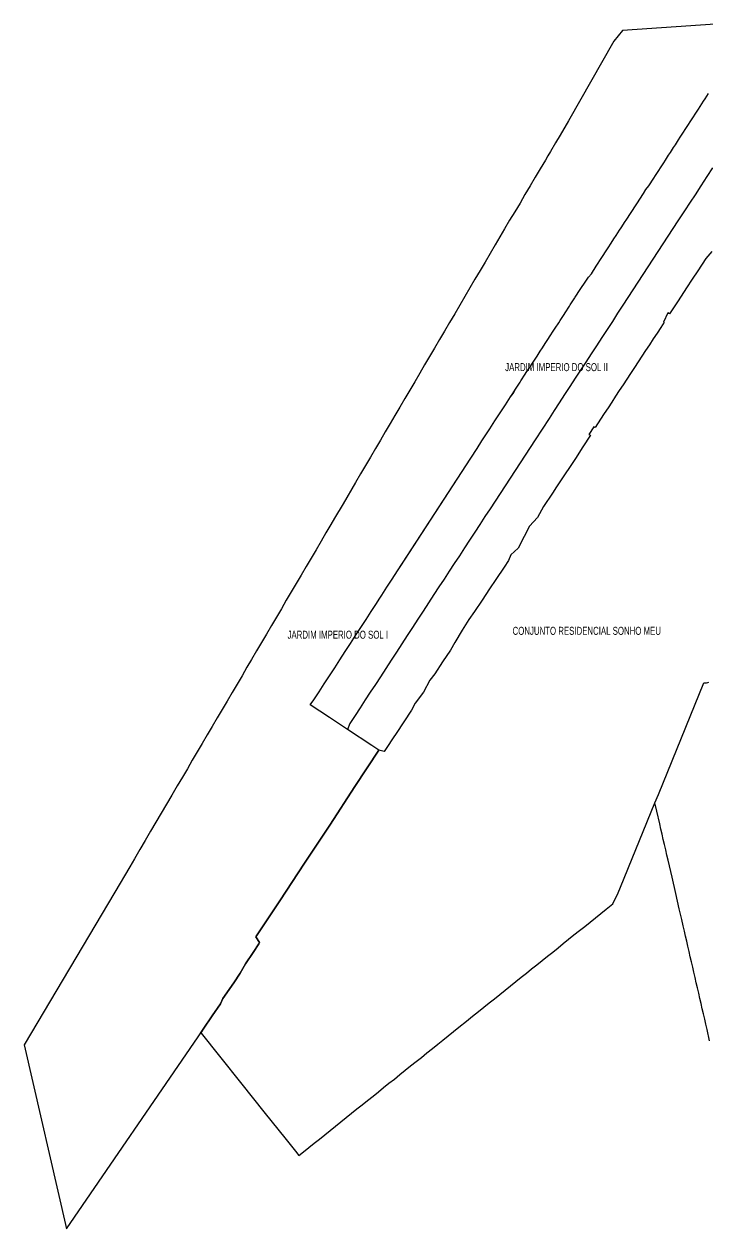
# Model space of a CAD drawing. Header units: millimetres. Extents: x 247112 to 276794, y 7363827 to 7397094.
# Drawn here: x 260370 to 261266, y 7366064 to 7367645 of the extents above; entities that cross this region are included whole.
import ezdxf
from ezdxf.enums import TextEntityAlignment as Align

# ---------------------------------------------------------------- set-up
doc = ezdxf.new("R2010")
doc.units = ezdxf.units.MM
doc.layers.add('BAIRRO', color=3, linetype='Continuous')
doc.styles.add('GEOMAIS', font='', dxfattribs={"width": 0.7, "height": 0.2})
doc.styles.get('GEOMAIS').set_extended_font_data('Arial')

msp = doc.modelspace()

# ---------------------------------------------------------------- linework, layer by layer
at = {"layer": 'BAIRRO'}
for points in [[(261275.44452, 7367644.59907), (261153.86066, 7367636.37194), (261142.54619, 7367622.12541), (261083.04226, 7367517.80034), (261072.30457, 7367498.97451), (261066.21559, 7367488.69051), (261059.53629, 7367477.40949), (261056.19409, 7367471.76468), (261052.85698, 7367466.12846), (261046.17768, 7367454.84743), (261039.49838, 7367443.56641), (261032.81908, 7367432.28538), (261026.13978, 7367421.00436), (261019.68414, 7367409.59205), (261012.78118, 7367398.44231), (261006.10188, 7367387.16129), (260999.42258, 7367375.88026), (260993.25103, 7367365.45681), (260987.17004, 7367355.09661), (260980.52657, 7367343.77809), (260973.88309, 7367332.45958), (260967.23961, 7367321.14106), (260960.59613, 7367309.82254), (260953.95266, 7367298.50403), (260947.30918, 7367287.18551), (260940.6657, 7367275.86699), (260934.02222, 7367264.54848), (260927.37875, 7367253.22996), (260920.73527, 7367241.91144), (260914.14274, 7367230.67972), (260907.63016, 7367219.58421), (260901.14067, 7367208.52804), (260894.65117, 7367197.47187), (260888.16168, 7367186.4157), (260881.67219, 7367175.35953), (260875.1827, 7367164.30336), (260868.75113, 7367153.2132), (260862.20372, 7367142.19102), (260855.71423, 7367131.13485), (260849.63476, 7367120.77724), (260843.14527, 7367109.72107), (260836.65578, 7367098.6649), (260830.16628, 7367087.60873), (260823.67679, 7367076.55256), (260817.17718, 7367065.47914), (260810.70287, 7367054.44884), (260804.21338, 7367043.39267), (260787.67667, 7367015.21902), (260776.63233, 7366996.40273), (260771.83659, 7366988.23221), (260765.33988, 7366977.16375), (260758.84318, 7366966.09529), (260752.34648, 7366955.02683), (260745.84977, 7366943.95838), (260739.35307, 7366932.88992), (260732.85637, 7366921.82146), (260726.35966, 7366910.753), (260719.86296, 7366899.68455), (260713.36626, 7366888.61609), (260706.86955, 7366877.54763), (260700.37285, 7366866.47917), (260693.87615, 7366855.41072), (260687.37944, 7366844.34226), (260680.88274, 7366833.2738), (260674.38604, 7366822.20534), (260667.90667, 7366811.16642), (260661.8272, 7366800.80881), (260655.3153, 7366789.71445), (260648.80339, 7366778.62009), (260642.29148, 7366767.52573), (260635.77958, 7366756.43137), (260629.26767, 7366745.33701), (260622.75576, 7366734.24266), (260616.24386, 7366723.1483), (260609.73195, 7366712.05394), (260603.22005, 7366700.95958), (260596.70814, 7366689.86522), (260590.19623, 7366678.77086), (260583.68433, 7366667.6765), (260577.17242, 7366656.58214), (260570.38022, 7366645.01025), (260563.38785, 7366633.09732), (260556.40626, 7366621.20276), (260549.42467, 7366609.3082), (260542.44308, 7366597.41365), (260535.4615, 7366585.51909), (260528.47991, 7366573.62453), (260521.4994, 7366561.73182), (260514.3721, 7366549.589), (260508.12213, 7366538.94091), (260488.53697, 7366505.5736), (260369.74552, 7366305.50211), (260425.45668, 7366063.91141), (260597.67333, 7366316.08579), (260604.43062, 7366325.98038), (260616.23781, 7366343.26949), (260627.15917, 7366359.26149), (260630.2597, 7366366.06195), (260644.49316, 7366386.9038), (260653.01256, 7366399.37864), (260660.09585, 7366411.50525), (260669.87643, 7366426.55621), (260677.3538, 7366438.06284), (260678.30524, 7366439.52697), (260673.6082, 7366447.05168), (260704.69571, 7366494.23921), (260737.2351, 7366543.63054), (260770.22409, 7366593.70432), (260803.33957, 7366644.20288), (260834.75474, 7366692.17544), (260825.51729, 7366698.24839), (260793.5474, 7366719.26626), (260769.88431, 7366734.82302), (260769.88431, 7366734.82302), (260744.57599, 7366751.4614), (260749.44037, 7366757.99284), (260756.22609, 7366768.45491), (260763.0771, 7366779.01766), (260769.92814, 7366789.58044), (260776.77918, 7366800.14322), (260783.63022, 7366810.70601), (260790.48126, 7366821.26879), (260797.3323, 7366831.83157), (260804.18334, 7366842.39435), (260811.03437, 7366852.95713), (260817.88541, 7366863.51992), (260824.73645, 7366874.0827), (260831.58749, 7366884.64548), (260835.01574, 7366889.93108), (260838.43853, 7366895.20826), (260845.28957, 7366905.77104), (260852.14061, 7366916.33383), (260859.19847, 7366927.21549), (260865.66633, 7366937.18737), (260955.18922, 7367075.21182), (260963.57958, 7367087.91094), (260969.83071, 7367097.78586), (260973.17441, 7367102.9411), (260980.00912, 7367113.47871), (260986.84384, 7367124.01632), (260993.67855, 7367134.55393), (261000.51326, 7367145.09155), (261007.34798, 7367155.62916), (261010.43501, 7367160.05625), (261013.75203, 7367165.50267), (261019.7596, 7367174.76501), (261020.82616, 7367176.4094), (261026.5927, 7367185.30014), (261027.90028, 7367187.31613), (261032.90658, 7367195.03474), (261034.9744, 7367198.22287), (261039.48008, 7367205.16961), (261042.04853, 7367209.1296), (261046.05357, 7367215.30448), (261049.12265, 7367220.03633), (261052.62706, 7367225.43935), (261056.19678, 7367230.94306), (261059.20056, 7367235.57422), (261063.2709, 7367241.84979), (261065.77405, 7367245.70909), (261070.34503, 7367252.75652), (261072.34755, 7367255.84396), (261077.41915, 7367263.66325), (261078.92104, 7367265.97883), (261084.49327, 7367274.56998), (261085.49453, 7367276.1137), (261091.5674, 7367285.47671), (261092.06803, 7367286.24857), (261098.64152, 7367296.38344), (261105.71565, 7367307.29017), (261109.31261, 7367312.49682), (261113.17683, 7367317.0895), (261119.55358, 7367326.92105), (261120.39652, 7367328.22067), (261126.08354, 7367336.9888), (261127.85156, 7367339.71468), (261132.61351, 7367347.05655), (261135.3066, 7367351.2087), (261139.14347, 7367357.1243), (261142.76164, 7367362.70271), (261145.67343, 7367367.19205), (261150.21667, 7367374.19673), (261152.20339, 7367377.2598), (261157.67171, 7367385.69075), (261158.73335, 7367387.32755), (261165.26331, 7367397.39531), (261171.79327, 7367407.46306), (261172.58179, 7367408.67878), (261181.52946, 7367422.47411), (261184.66097, 7367427.55254), (261188.40437, 7367432.27564), (261194.90168, 7367442.32174), (261197.15104, 7367445.79967), (261201.42762, 7367452.4121), (261203.67698, 7367455.89004), (261207.95899, 7367462.51087), (261210.20291, 7367465.98041), (261214.49037, 7367472.60965), (261216.72885, 7367476.07077), (261221.02174, 7367482.70842), (261223.25478, 7367486.16113), (261227.55312, 7367492.80718), (261229.78072, 7367496.25149), (261234.08449, 7367502.90596), (261236.30666, 7367506.34186), (261240.61587, 7367513.00473), (261242.82005, 7367516.41282), (261247.14725, 7367523.1035), (261249.34598, 7367526.50318), (261253.67861, 7367533.20227), (261255.87192, 7367536.59355), (261260.20999, 7367543.30105), (261262.39785, 7367546.68392), (261266.74136, 7367553.39982)], [(261272.12508, 7367456.08165), (261264.53202, 7367444.43883), (261256.77184, 7367432.53977), (261249.01167, 7367420.64071), (261242.56646, 7367410.75796), (261235.36671, 7367399.71821), (261235.36671, 7367399.71821), (261226.69719, 7367386.4248), (261220.14202, 7367376.37344), (261213.58686, 7367366.32208), (261207.03169, 7367356.27072), (261200.47653, 7367346.21936), (261193.92136, 7367336.16801), (261187.3662, 7367326.11665), (261180.81104, 7367316.06529), (261174.25587, 7367306.01393), (261167.70071, 7367295.96257), (261161.14554, 7367285.91121), (261154.59038, 7367275.85985), (261154.59038, 7367275.85985), (261147.63644, 7367265.19703), (261140.6825, 7367254.53422), (261133.72857, 7367243.8714), (261126.77463, 7367233.20858), (261119.82069, 7367222.54577), (261112.86676, 7367211.88295), (261105.91282, 7367201.22013), (261098.95888, 7367190.55732), (261092.00495, 7367179.8945), (261085.05101, 7367169.23168), (261078.09707, 7367158.56886), (261071.14314, 7367147.90605), (261064.36109, 7367137.5068), (261057.69121, 7367127.27954), (261057.69121, 7367127.27954), (261039.43508, 7367099.2865), (261032.87991, 7367089.23514), (261026.32475, 7367079.18379), (261019.76959, 7367069.13243), (261013.21442, 7367059.08107), (261006.65926, 7367049.02971), (261000.10409, 7367038.97835), (260993.54893, 7367028.92699), (260986.99376, 7367018.87563), (260986.99376, 7367018.87563), (260980.33717, 7367008.66874), (260973.6509, 7366998.41636), (260966.96463, 7366988.16397), (260960.27837, 7366977.91158), (260953.5921, 7366967.6592), (260946.90583, 7366957.40681), (260940.21956, 7366947.15442), (260933.5333, 7366936.90204), (260926.84703, 7366926.64965), (260920.16076, 7366916.39727), (260913.47449, 7366906.14488), (260906.91933, 7366896.09352), (260906.91933, 7366896.09352), (260899.89438, 7366885.32181), (260892.86943, 7366874.55011), (260885.84448, 7366863.7784), (260878.81953, 7366853.00669), (260871.79457, 7366842.23499), (260864.76962, 7366831.46328), (260857.74467, 7366820.69157), (260850.71972, 7366809.91987), (260843.69477, 7366799.14816), (260836.66982, 7366788.37645), (260830.11465, 7366778.32509), (260830.11465, 7366778.32509), (260823.43931, 7366768.08946), (260816.76397, 7366757.85383), (260810.08863, 7366747.61819), (260803.41329, 7366737.38256), (260796.73794, 7366727.14692), (260793.54741, 7366719.26626), (260769.88431, 7366734.82302), (260744.57599, 7366751.4614), (260744.57599, 7366751.4614), (260749.44037, 7366757.99284), (260756.22609, 7366768.45491), (260763.0771, 7366779.01766), (260769.92814, 7366789.58044), (260776.77918, 7366800.14322), (260783.63022, 7366810.70601), (260790.48126, 7366821.26879), (260797.3323, 7366831.83157), (260804.18334, 7366842.39435), (260811.03437, 7366852.95713), (260817.88541, 7366863.51992), (260824.73645, 7366874.0827), (260831.58749, 7366884.64548), (260835.01574, 7366889.93108), (260838.43853, 7366895.20826), (260845.28957, 7366905.77104), (260852.14061, 7366916.33383), (260859.19847, 7366927.21549), (260862.54741, 7366932.37875), (260955.18922, 7367075.21182), (260963.57958, 7367087.91094), (260969.83071, 7367097.78586), (260973.17441, 7367102.9411), (260980.00912, 7367113.47871), (260986.84384, 7367124.01632), (260993.67855, 7367134.55393), (261000.51326, 7367145.09155), (261007.34798, 7367155.62916), (261010.50932, 7367160.00787), (261013.75203, 7367165.50267), (261019.7596, 7367174.76501), (261020.82616, 7367176.4094), (261026.5927, 7367185.30014), (261027.90028, 7367187.31613), (261032.90658, 7367195.03474), (261034.9744, 7367198.22287), (261039.48008, 7367205.16961), (261042.04853, 7367209.1296), (261046.05357, 7367215.30448), (261049.12265, 7367220.03633), (261052.62706, 7367225.43935), (261056.19678, 7367230.94306), (261059.20056, 7367235.57422), (261063.2709, 7367241.84979), (261065.77405, 7367245.70909), (261070.34503, 7367252.75652), (261072.34755, 7367255.84396), (261077.41915, 7367263.66325), (261078.92104, 7367265.97883), (261084.49327, 7367274.56998), (261085.49453, 7367276.1137), (261091.5674, 7367285.47671), (261092.06803, 7367286.24857), (261098.64152, 7367296.38344), (261105.71565, 7367307.29017), (261109.30433, 7367312.50214), (261113.17683, 7367317.0895), (261119.55358, 7367326.92105), (261120.39652, 7367328.22067), (261126.08354, 7367336.9888), (261127.85156, 7367339.71468), (261132.61351, 7367347.05655), (261135.3066, 7367351.2087), (261139.14347, 7367357.1243), (261142.76164, 7367362.70271), (261145.67343, 7367367.19205), (261150.21667, 7367374.19673), (261152.20339, 7367377.2598), (261157.67171, 7367385.69075), (261158.73335, 7367387.32755), (261165.26331, 7367397.39531), (261171.79327, 7367407.46306), (261172.58179, 7367408.67878), (261181.52946, 7367422.47411), (261184.66097, 7367427.55254), (261188.40437, 7367432.27564), (261194.90168, 7367442.32174), (261197.15104, 7367445.79967), (261201.42762, 7367452.4121), (261203.67698, 7367455.89004), (261207.95899, 7367462.51087), (261210.20291, 7367465.98041), (261214.49037, 7367472.60965), (261216.72885, 7367476.07077), (261221.02174, 7367482.70842), (261223.25478, 7367486.16113), (261227.55312, 7367492.80718), (261229.78072, 7367496.25149), (261234.08449, 7367502.90596), (261236.30666, 7367506.34186), (261240.61587, 7367513.00473), (261242.82005, 7367516.41282), (261247.14725, 7367523.1035), (261249.34598, 7367526.50318), (261253.67861, 7367533.20227), (261255.87192, 7367536.59355), (261260.20999, 7367543.30105), (261262.39785, 7367546.68392), (261266.74136, 7367553.39982)], [(261270.92179, 7367346.05295), (261263.10922, 7367336.8632), (261252.58969, 7367321.01098), (261245.15723, 7367309.81076), (261237.98602, 7367298.371), (261226.85132, 7367281.59176), (261215.61716, 7367264.66263), (261213.30593, 7367265.60978), (261207.6409, 7367253.66708), (261208.51106, 7367253.33716), (261204.17705, 7367246.72881), (261199.24128, 7367239.20292), (261194.20275, 7367231.52033), (261189.25941, 7367223.98291), (261184.32367, 7367216.45706), (261179.38792, 7367208.93121), (261174.45218, 7367201.40535), (261169.51643, 7367193.8795), (261164.38595, 7367186.05671), (261159.49836, 7367178.6043), (261154.72575, 7367171.32718), (261149.78966, 7367163.8008), (261144.85356, 7367156.27441), (261139.91747, 7367148.74803), (261134.98137, 7367141.22164), (261130.04528, 7367133.69526), (261125.10919, 7367126.16887), (261118.1484, 7367115.55531), (261116.39366, 7367116.23518), (261110.05618, 7367106.20232), (261112.26058, 7367105.29895), (261102.17858, 7367089.88815), (261092.23877, 7367074.6947), (261086.98906, 7367066.67028), (261076.32814, 7367050.68236), (261067.3925, 7367037.28179), (261062.07238, 7367029.30334), (261050.36982, 7367011.7533), (261042.68255, 7366997.39357), (261031.92716, 7366985.78806), (261025.09317, 7366972.51161), (261017.15138, 7366957.08302), (261007.83954, 7366948.35186), (261004.6139, 7366940.96965), (260998.73442, 7366932.10356), (260988.04635, 7366915.98623), (260979.76331, 7366903.49564), (260970.04946, 7366888.84741), (260960.04806, 7366873.76558), (260952.47997, 7366863.36377), (260944.01891, 7366849.2974), (260934.33396, 7366833.19633), (260928.43825, 7366823.12577), (260918.26539, 7366807.74936), (260908.04459, 7366792.30049), (260901.36917, 7366783.77752), (260892.96975, 7366768.21829), (260882.08703, 7366753.58377), (260877.53358, 7366744.33024), (260867.31325, 7366729.01243), (260857.30695, 7366714.01539), (260853.40332, 7366708.21331), (260844.97604, 7366695.6876), (260841.46889, 7366690.47482), (260834.75474, 7366692.17544), (260803.33957, 7366644.20288), (260770.22409, 7366593.70432), (260737.2351, 7366543.63054), (260704.69571, 7366494.23921), (260673.6082, 7366447.05168), (260678.30524, 7366439.52697), (260677.3538, 7366438.06284), (260669.87643, 7366426.55621), (260660.09585, 7366411.50525), (260653.01256, 7366399.37864), (260644.49316, 7366386.9038), (260630.2597, 7366366.06195), (260627.15917, 7366359.26149), (260616.23781, 7366343.26949), (260604.43062, 7366325.98038), (260601.22927, 7366321.2927), (260601.78456, 7366320.59746), (260625.64521, 7366290.72333), (260655.27414, 7366253.62718), (260684.06841, 7366217.57603), (260713.17101, 7366181.13885), (260725.4911, 7366165.7138), (260729.90947, 7366160.1819), (260735.78946, 7366164.90213), (260742.82882, 7366170.55306), (260749.84719, 7366176.18713), (260756.86555, 7366181.8212), (260763.88391, 7366187.45527), (260770.90227, 7366193.08934), (260777.92063, 7366198.72341), (260784.93437, 7366204.35376), (260791.95273, 7366209.98783), (260798.97109, 7366215.6219), (260805.98945, 7366221.25597), (260813.00781, 7366226.89004), (260819.95331, 7366232.46561), (260827.04454, 7366238.15818), (260834.0629, 7366243.79225), (260840.93018, 7366249.30503), (260847.94854, 7366254.9391), (260854.96401, 7366260.57085), (260862.30654, 7366266.46515), (260869.32487, 7366272.0992), (260876.33844, 7366277.72942), (260883.35678, 7366283.36347), (260890.37512, 7366288.99752), (260897.54942, 7366294.75678), (260904.79543, 7366300.57359), (260911.81374, 7366306.20762), (260918.60444, 7366311.65893), (260925.33816, 7366317.0645), (260932.58405, 7366322.88122), (260939.60237, 7366328.51525), (260949.32827, 7366336.32283), (260957.43488, 7366342.83051), (260965.44758, 7366349.2628), (260972.24018, 7366354.71563), (260979.25866, 7366360.3498), (260986.12118, 7366365.85876), (260993.29563, 7366371.61813), (261000.16519, 7366377.13275), (261007.18368, 7366382.76692), (261014.20216, 7366388.40108), (261021.22064, 7366394.03525), (261028.08398, 7366399.54487), (261034.85957, 7366404.98406), (261041.72765, 7366410.49749), (261048.74613, 7366416.13165), (261055.60905, 7366421.64093), (261062.47172, 7366427.15002), (261069.4902, 7366432.78418), (261076.35685, 7366438.29647), (261083.37533, 7366443.93063), (261090.39381, 7366449.5648), (261097.4123, 7366455.19896), (261104.43078, 7366460.83313), (261111.44926, 7366466.4673), (261118.46774, 7366472.10146), (261125.48622, 7366477.73563), (261132.5047, 7366483.36979), (261141.24056, 7366490.3826), (261148.38558, 7366504.74429), (261151.46586, 7366512.29977), (261196.54036, 7366622.86088), (261200.99105, 7366633.77776), (261237.09355, 7366722.33188), (261260.68605, 7366780.20081), (261262.4958, 7366780.2076), (261263.92025, 7366780.38195), (261265.77656, 7366780.84328), (261267.11692, 7366781.35605)], [(261268.21586, 7366310.7515), (261264.8257, 7366325.49348), (261263.25671, 7366332.31613), (261261.68772, 7366339.13879), (261260.12127, 7366345.95046), (261258.54975, 7366352.78411), (261256.98077, 7366359.60677), (261255.41659, 7366366.40853), (261253.84704, 7366373.23364), (261252.2705, 7366380.08913), (261250.70482, 7366386.8974), (261249.16034, 7366393.61353), (261247.56685, 7366400.54272), (261245.99786, 7366407.36538), (261244.4281, 7366414.19143), (261242.85989, 7366421.0107), (261241.29091, 7366427.83336), (261239.72163, 7366434.65727), (261238.15302, 7366441.47829), (261236.68469, 7366447.86325), (261235.11965, 7366454.66877), (261233.54292, 7366461.52511), (261231.58307, 7366470.04742), (261230.01425, 7366476.86937), (261228.44542, 7366483.69132), (261223.73896, 7366504.15713), (261218.88453, 7366525.26639), (261213.75748, 7366547.56113), (261212.18849, 7366554.38379), (261210.61951, 7366561.20644), (261209.05052, 7366568.0291), (261207.48154, 7366574.85176), (261205.91255, 7366581.67442), (261204.34356, 7366588.49708), (261202.77458, 7366595.31974), (261199.01325, 7366611.93631), (261196.54036, 7366622.86088), (261200.99105, 7366633.77776), (261237.09355, 7366722.33188), (261260.68605, 7366780.20081), (261262.4958, 7366780.2076), (261263.92025, 7366780.38195), (261265.77656, 7366780.84328), (261267.11692, 7366781.35605)]]:
    msp.add_lwpolyline(points, dxfattribs=at)

# ---------------------------------------------------------------- texts
at = {"layer": 'BAIRRO', "style": 'GEOMAIS', "width": 0.7}
for s, p in [('JARDIM IMPERIO DO SOL II', (261067.54183, 7367194.5455)), ('JARDIM IMPERIO DO SOL I', (260780.8973, 7366843.504)), ('CONJUNTO RESIDENCIAL SONHO MEU', (261107.15494, 7366848.58549))]:
    msp.add_text(s, height=10.5, dxfattribs=at).set_placement(p, align=Align.MIDDLE)

doc.saveas('drawing.dxf')
